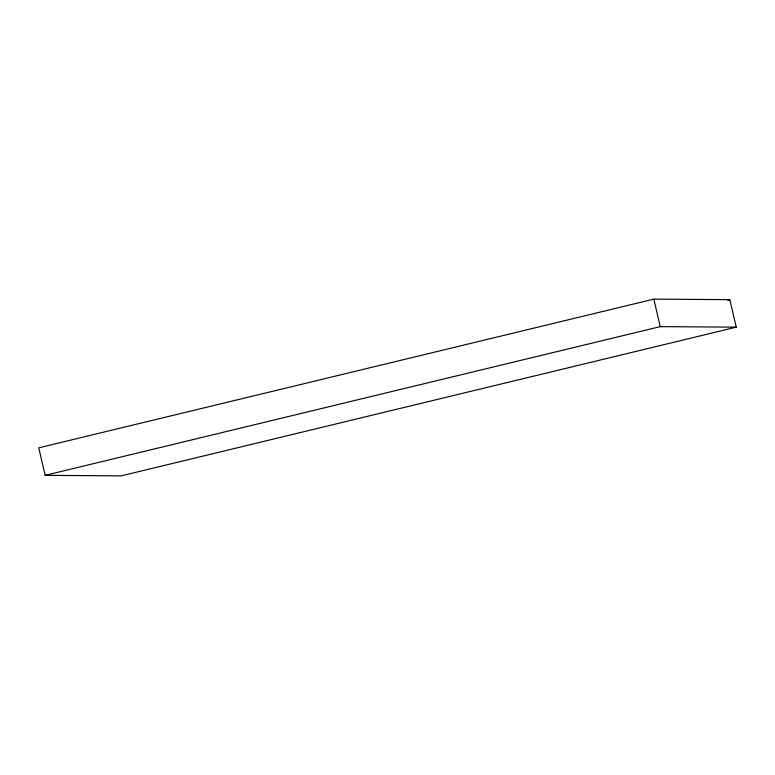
<?xml version="1.0" encoding="UTF-8"?>
<svg xmlns="http://www.w3.org/2000/svg" width="775" height="775" viewBox="0 0 775 775"><rect width="100%" height="100%" fill="white"/><g stroke="black" fill="none" stroke-linecap="round" stroke-linejoin="round"><path stroke-width="1.16" d="M653.848 299.121L38.75 447.834L45.153 475.346L121.152 475.879L736.25 327.166L729.847 299.654L653.848 299.121L660.252 326.633L736.25 327.166M727.493 300.225L729.847 299.654M45.153 475.346L660.252 326.633"/></g></svg>
